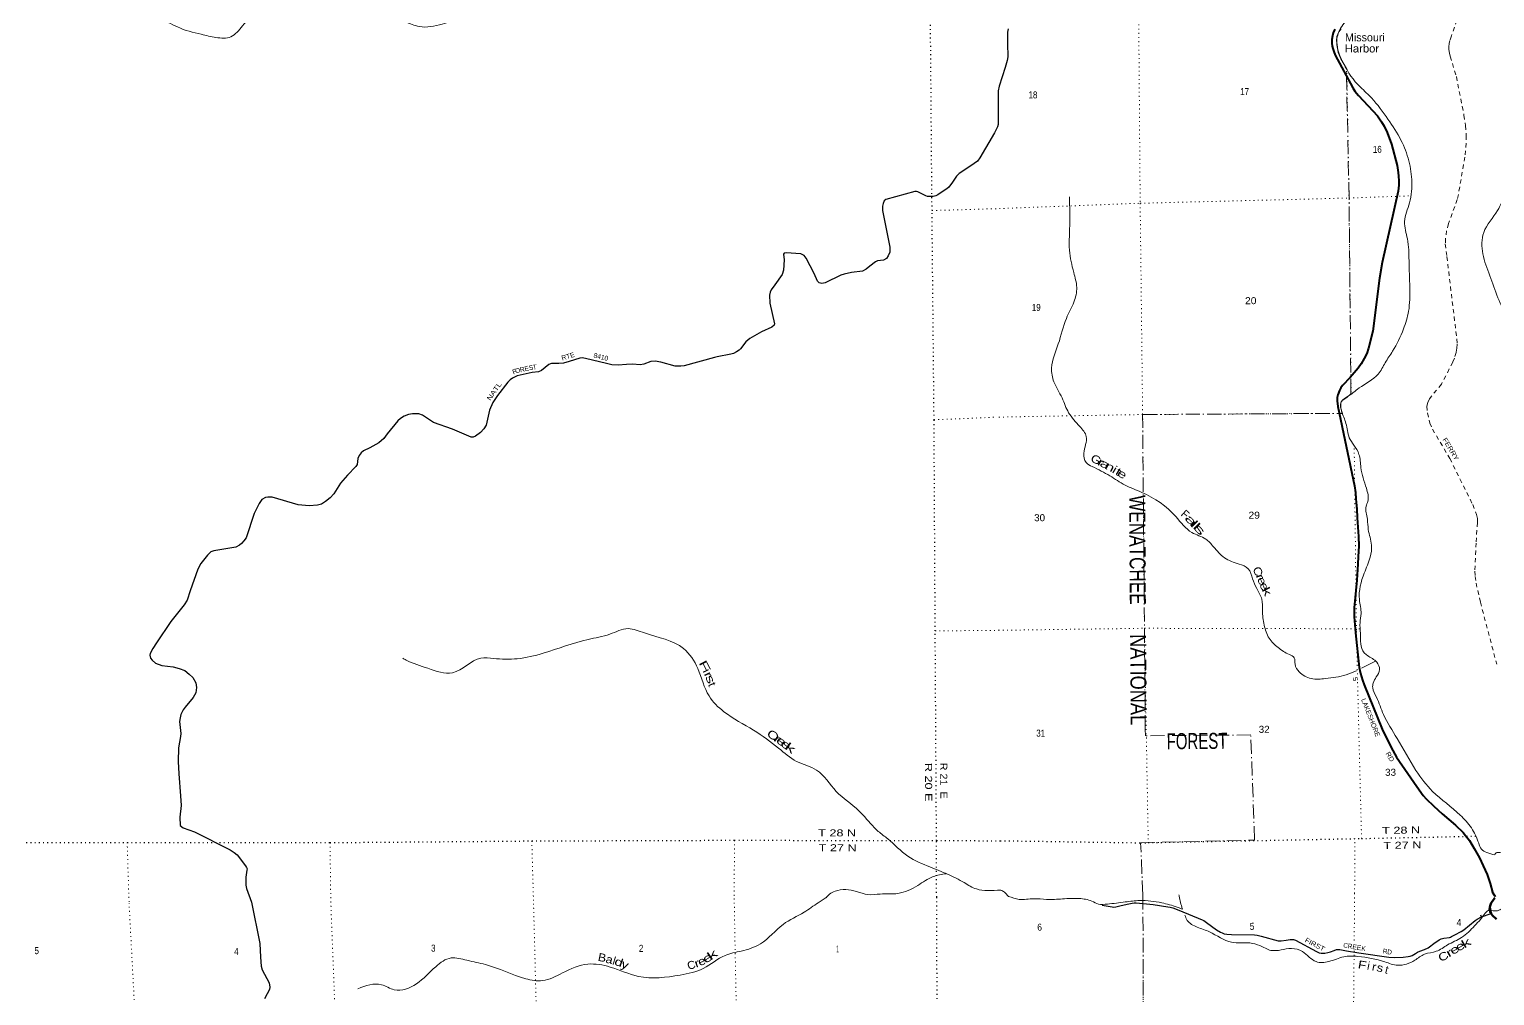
# Model space of a CAD drawing. Header units: feet. Extents: x -3 to 248627, y 0 to 184934.
# Drawn here: x 161057 to 197675, y 135942 to 160086 of the extents above; entities that cross this region are included whole.
import ezdxf
from ezdxf.enums import TextEntityAlignment as Align

# ---------------------------------------------------------------- set-up
doc = ezdxf.new("R2010")
doc.units = ezdxf.units.FT
doc.header["$LTSCALE"] = 70
for name, pattern in [('DOT_DASHED', [7.7, 5, -1.2, 0.3, -1.2]), ('DOTTED', [1.5, 0.3, -1.2]), ('SHORT_DASHED', [2.7, 1.5, -1.2])]:
    doc.linetypes.add(name, pattern=pattern)
for name, color, linetype, lineweight in [('23', 7, 'Continuous', 70), ('26', 7, 'Continuous', 40), ('27', 7, 'Continuous', 35), ('29', 7, 'Continuous', 25), ('30', 7, 'Continuous', 35), ('33', 7, 'SHORT_DASHED', 13), ('39', 7, 'Continuous', 13), ('44', 7, 'DOT_DASHED', 13), ('59', 7, 'Continuous', 13), ('6', 7, 'DOTTED', 25), ('7', 7, 'DOTTED', 13)]:
    doc.layers.add(name, color=color, linetype=linetype, lineweight=lineweight)
doc.layers.add('41', color=7, linetype='Continuous')

msp = doc.modelspace()

# ---------------------------------------------------------------- linework, layer by layer
at = {"layer": '23'}
msp.add_lwpolyline([(197720, 137852.26), (197614.62, 137954.71), (197602.38, 137970.58), (197587.37, 137994.15), (197574.9, 138019.16), (197565.12, 138045.34), (197558.12, 138072.4), (197553.99, 138100.04), (197552.78, 138127.96), (197554.48, 138155.85), (197559.1, 138183.41), (197566.57, 138210.34), (197576.81, 138236.35), (197589.72, 138261.13), (197619, 138306.95), (197675.35, 138387.8)], dxfattribs=at)
at = {"layer": '26'}
for points in [[(193680.73, 160087.84), (193641.69, 160001.72), (193618.96, 159926.68), (193605.33, 159831.17), (193606.34, 159741.15), (193612.14, 159662.9), (193628.05, 159603.77), (193653.05, 159528.73), (193691.02, 159442.93), (194132.32, 158620.97), (194183.7, 158542.95), (194273.35, 158431.62), (194744.75, 157922.06), (194846.17, 157775.48), (194909.96, 157666.22), (194989.34, 157504.88), (195097.4, 157218.94), (195236.53, 156686.98), (195263.19, 156512.28), (195274.56, 156414.49), (195282.51, 156301.93), (195280.24, 156195.05), (195260.92, 156044.1), (194862.81, 154260.24), (194800.52, 153865.19), (194625.78, 152540.99), (194519.2, 152119.7), (194475.74, 151988.2), (194416.65, 151863.13), (194339.38, 151724.42), (194259.59, 151619.72), (194062.33, 151383.79), (193869.07, 151186.16), (193832.59, 151130.9), (193796.23, 151062.68), (193755.32, 150953.53), (193741.69, 150887.58), (193739.41, 150803.45), (193752.46, 150662.08), (194172.34, 148678.4), (194198.24, 148512.01), (194206.43, 148357.77), (194226.57, 148104.92), (194236.72, 147879.21), (194275.14, 147415.71), (194281.42, 147168.47), (194267.26, 146911.86), (194257.26, 146722.41), (194229.2, 146321.34), (194160.97, 145628.01), (194160.97, 145406.12), (194199.45, 145009.33), (194285.96, 144139.51), (194318.61, 143991.65), (194367.77, 143821.15), (194415.37, 143711.58), (194860.79, 142603.44), (195088.19, 142145.21), (195224.54, 141904.17), (195501.55, 141495.43), (195726.79, 141165.12), (195890.42, 140946.82), (195964.94, 140860.91), (196154.04, 140673.94), (196358.57, 140487.47), (196698.18, 140198.36), (196883.55, 140016.75), (196943.94, 139942.58)], [(196943.94, 139942.58), (197047.18, 139816.64), (197163.55, 139622.29), (197292.62, 139389.13), (197383.52, 139184.47), (197490.01, 138965.5), (197564.59, 138747.89), (197617.87, 138526.27)], [(197697.1, 138411.11), (197678.49, 138437.8), (197617.87, 138526.27)]]:
    msp.add_lwpolyline(points, dxfattribs=at)
at = {"layer": '29'}
msp.add_line((197348.58, 137912.19), (197326.59, 137955.03), dxfattribs=at)
for points in [[(185514.98, 160096.13), (185499.13, 160014.96), (185503.76, 159732.01), (185508.86, 159398.54), (185493.23, 159307), (185441, 159134.43), (185292, 158667.54), (185271.62, 158553.01), (185265.53, 158342.64), (185270.24, 157709.71), (185251.89, 157646.92), (185178.02, 157497.87)], [(185178.02, 157497.87), (184806.63, 156873.41), (184748.04, 156795.21), (184586.56, 156675.46), (184295.4, 156481.58), (184229.68, 156417.63), (184130.45, 156270.14), (184034.35, 156144.16), (183985.36, 156103.98), (183893.52, 156043.28), (183757.46, 155949.04), (183713.47, 155926.48), (183644.03, 155908.87), (183534, 155904.71), (183503.02, 155911.41), (183461.7, 155925.76), (183262.07, 156024.44), (183226.45, 156030.94), (183186.74, 156030.53), (182463.02, 155836.64), (182419.08, 155801.31), (182393.53, 155737.62), (182375.57, 155665.25), (182380.59, 155558.51), (182420.39, 155354.25)], [(182420.39, 155354.25), (182558.29, 154646.5), (182560.48, 154519.68), (182521.57, 154427.01), (182473.46, 154356.42), (182400.09, 154315.57), (182250.48, 154301.99), (182206.08, 154278.07), (182058.56, 154168.47), (181967.67, 154089.75), (181875.08, 154044.55), (181600.95, 154010.55), (181418.37, 153970.02), (181333.03, 153942.39), (180945.73, 153748.72), (180863.64, 153736.01), (180798.37, 153749.62), (180754.86, 153795.87), (180669.99, 153982.23), (180471.42, 154369.11), (180417.67, 154435.33), (180334.6, 154478.83), (179966.02, 154500.52), (179922.76, 154489.75), (179904.11, 154471.95), (179921.02, 154325.22), (179906.44, 154065.26), (179871.17, 153956.8), (179684.46, 153704.12), (179596.44, 153575.47), (179569.25, 153518.33), (179553.84, 153447.8), (179563.06, 153246.72), (179682.32, 152728.56), (179667.14, 152691.12), (179612.74, 152645.63), (179353.14, 152525.22), (179063.45, 152361.87), (178958.13, 152281.22), (178827.06, 152099.32), (178796.96, 152068), (178731.7, 152024.46), (178655.56, 151986.36), (178589.56, 151969.01), (178245.53, 151904.36), (178175.43, 151886.11)], [(178175.43, 151886.11), (177420.99, 151676.16), (177341.84, 151669.04), (177198.01, 151673.44), (176836.63, 151768.27), (176697.66, 151798.61), (176588.89, 151787.72), (176409.41, 151716.98), (176322.38, 151706.51), (176134.07, 151719.34), (175977.92, 151712.27), (175771.79, 151692.79), (175615.38, 151706.09), (175479.18, 151735.1), (174951.87, 151863.91), (174875.73, 151874.8), (174811.57, 151867.43), (174547.72, 151789.24), (174402.57, 151741.47), (174289.74, 151733.22), (174108.89, 151736.03), (174078.97, 151727.87), (174043.59, 151709.46), (173858.24, 151563.4), (173777.13, 151529.22), (173626.28, 151509.56), (173249.59, 151425.82), (173181.6, 151398.62), (173130.52, 151369.48), (173072.83, 151330.59), (173012.99, 151268.13), (172756.68, 150934.53), (172640.46, 150759.16), (172558.64, 150569.14), (172474.76, 150198.48), (172412.04, 150100.66), (172331.71, 150012.47), (172210.81, 149921.07), (172145.55, 149893.86), (172096.13, 149894.24), (171634.38, 150092.31), (171154.76, 150264.12), (170883.79, 150446.24), (170793.03, 150478.95), (170632.83, 150479.89), (170530.28, 150462.57), (170426.95, 150419.03), (170334.49, 150359.16), (170269.43, 150306.5), (170001.05, 149982.89), (169915.72, 149866.65), (169790.63, 149752.37), (169570.66, 149628.02), (169404.49, 149556.45), (169349.12, 149505.86), (169301.16, 149436.72), (169263.89, 149360.47), (169252.21, 149213.59), (169217.03, 149161.02), (169006.06, 148948.42), (168831.06, 148746.11), (168668.44, 148483.54), (168577.82, 148383.66), (168455.36, 148287.01), (168354.84, 148225.84), (168256.95, 148198.62), (168049.5, 148181.73), (167777.02, 148206.06), (167125.72, 148394.54), (167016.94, 148399.98), (166958.94, 148387.68), (166864.66, 148334.68), (166797.63, 148239.77), (166678.99, 147989.57), (166474.37, 147384.77), (166418.69, 147303.39), (166358.87, 147240.8), (166309.92, 147194.55), (166219.49, 147147.74), (165668.17, 147053.05), (165597.46, 147026.93), (165507.81, 146949.9), (165347.29, 146742.85), (165265.62, 146600.31), (165080.64, 146060.01), (164999.22, 145825.84), (164930.59, 145705), (164590.67, 145290.39), (164233.86, 144759.12)], [(164233.86, 144759.12), (164140.15, 144619.59), (164080.1, 144492.51), (164067.11, 144446.12), (164085.53, 144372.78), (164127.92, 144323.83), (164210.62, 144253.05), (164371.03, 144188.67), (164655.58, 144154.35), (164797.99, 144119.73), (164940.47, 144063.72), (165053.61, 143978.23), (165141.77, 143888.06), (165222.2, 143760.54), (165237.34, 143645.31), (165222.2, 143510.2), (165154.75, 143395.34), (164950.27, 143151.03), (164902.31, 143083.89), (164841.5, 142965.99), (164825.19, 142884.36), (164811.97, 142789.62), (164841.81, 142490.12), (164836.06, 142416.33), (164785.86, 142137.74)], [(164785.86, 142137.74), (164773.92, 141791.69), (164789.79, 141484.05), (164831.87, 140936.15)], [(164831.87, 140936.15), (164850.62, 140691.94), (164816.34, 140400.05), (164823.57, 140196.94), (164902.01, 140139.13), (165186.99, 140034.42), (166078.78, 139583.76), (166173.97, 139521.1), (166251.74, 139458.19), (166457.62, 139188.01), (166483.97, 139145.59), (166497.57, 139111.57), (166496.33, 139077.64), (166469.34, 138904.48), (166464.94, 138798.65), (166470.37, 138706.13), (166485.08, 138616.94), (166607.76, 138274.79)], [(166607.76, 138274.79), (166814.73, 137241.37), (166837.35, 136907.56), (166849.19, 136678.27), (166878.03, 136583.84), (167049.66, 136260.36), (167065.41, 136155.81), (167058.02, 136095.29), (166999.44, 135988.76), (166932.72, 135859.16)], [(187865, 138203.95), (188117.3, 138161.01), (188157.77, 138157.25), (188209.53, 138161.01), (188343.17, 138191.15), (188532.35, 138238.24), (188616.1, 138255.19), (188662.22, 138258.96), (188719.63, 138258.95), (189141.26, 138221.28), (189508.31, 138164.78), (189562.89, 138153.48), (189628.78, 138134.64), (189781.23, 138078.14), (190368.5, 137837.05), (190407.11, 137816.33), (190473.91, 137769.24), (190722.37, 137588.42), (190825.91, 137528.15), (190867.32, 137509.31), (190918.13, 137490.48), (190982.14, 137477.29), (191098.82, 137467.88), (191671.04, 137460.34), (191740.7, 137452.81), (191836.68, 137430.21), (192260.21, 137315.31), (192311.01, 137309.66), (192337.39, 137309.66), (192461.59, 137324.73), (192565.14, 137345.45), (192612.17, 137347.33), (192646.08, 137341.68), (192694.99, 137324.73), (193222.03, 137045.97), (193291.7, 137012.07), (193334.99, 137000.77), (193380.14, 137000.76), (193430.99, 137006.42), (193506.28, 137019.6), (193568.37, 137038.44), (193666.27, 137074.22), (193722.74, 137093.06), (193771.65, 137098.71), (193807.44, 137096.82), (193974.94, 137061.04), (194276.1, 137008.3), (195029.01, 136902.82), (195179.63, 136893.4), (195387.63, 136902.81), (195514.68, 136923.54), (195558.91, 136932.95), (195608.75, 136948.03), (195657.74, 136970.62), (195693.1, 136994.45)], [(195693.1, 136994.45), (195749.97, 137027.13), (195805.49, 137051.61), (195918.43, 137096.82), (196016.31, 137138.25), (196045.49, 137158.97), (196151.83, 137243.73), (196287.36, 137337.91), (196337.24, 137364.28), (196400.29, 137379.35), (196547.11, 137398.18), (196568.76, 137405.72), (196598.88, 137418.9), (196678.87, 137462.22), (196836.98, 137541.33), (196900.99, 137582.76), (197190.86, 137818.2), (197239.79, 137850.23), (197348.58, 137912.19), (197588.16, 137992.91)]]:
    msp.add_lwpolyline(points, dxfattribs=at)
at = {"layer": '33'}
msp.add_lwpolyline([(197380.53, 162090.97), (196592.54, 159926.05), (196555.89, 159806.86), (196536.26, 159730.47), (196528.4, 159648.7), (196530.69, 159579.93), (196544.44, 159485.96), (196563.86, 159411.09), (196716.52, 158903.87), (196907.74, 157939.81), (196947.6, 157679.75), (196965.93, 157427.62), (196961.35, 157239.66), (196931.59, 156892.63), (196767.51, 155958.38), (196739.14, 155836.88), (196522.7, 155230.23), (196473.42, 155052.97), (196445.45, 154860.15), (196441.35, 154722.9), (196480.04, 154409.37), (196727.69, 152352.83), (196739.13, 152219.9), (196727.69, 152119.03), (196709.36, 152009.01), (196672.71, 151871.48), (196627.84, 151767.27), (196342.29, 151221.01), (196047.34, 150853.77), (196003.23, 150765.65), (195978.62, 150670.39), (195993.1, 150500.8), (196056.5, 150248.64), (196120.43, 150092.6), (196556.55, 149361.39), (197125.94, 148209.86), (197220.2, 147965.67), (197243.1, 147864.82), (197242.9, 147761.22), (197210.74, 147251.71), (197181.03, 146544.08), (197185.83, 146416.18), (197208.74, 146246.56), (197317.53, 145772.01), (197725.1, 144226.02)], dxfattribs=at)
at = {"layer": '39'}
for p, q in [((194697.13, 144302.82), (194349.23, 144123.11)), ((189868.37, 138115.44), (189874.25, 138101.49)), ((197438.19, 138001.97), (197488, 138056.95)), ((197323, 137844.95), (197438.19, 138001.97))]:
    msp.add_line(p, q, dxfattribs=at)
msp.add_lwpolyline([(197488, 138056.95), (197509.48, 138069.6), (197536.25, 138074.7), (197594.91, 138065.77), (197634.01, 138063.12)], dxfattribs=at)
for points in [[(199533.57, 173332.12), (199635.22, 173084.52), (199635.69, 172941.42), (199684.54, 172806.52), (199757.54, 172687.82), (199857.3, 172401.91), (199957.07, 172113.99), (200090.88, 171900.73), (200321.53, 171677.68), (200446.79, 171609.52), (200546.01, 171488.88), (200585.12, 171249.15), (200573.3, 171166.48), (200636.22, 171043.72), (200693.05, 170935.05), (200816.91, 170681.46), (201056.36, 170523.28), (201199.34, 170299.62), (201266.4, 170144.63), (201230.5, 170023.59), (201209.05, 169799.81), (201233.63, 169687.02), (201330.68, 169612.73), (201397.57, 169508.12), (201420.71, 169219.97), (201454.07, 168887.51), (201430.63, 168657.68), (201324.43, 168447.76), (201230.06, 168322.53), (201069.13, 168197.1), (201005.11, 168039.71), (200953.13, 167900.49), (200966.32, 167572), (200953.04, 167318.01), (200971.77, 167140.71), (201048.72, 167046.2), (201095.69, 166870.99), (201108.79, 166566.69), (201193.1, 166075.16), (201181.44, 165942.1), (201169.97, 165748.58), (201212.68, 165641.89), (201170.9, 165466.42), (201088.72, 165313), (201058.94, 165169.82), (201099.98, 164958.31), (201094.68, 164730.55), (201037.17, 164432.09), (201009.79, 164174.03), (200924.12, 163855.33), (200808.9, 163324.93), (200636.94, 162874.98), (200510.75, 162610.58), (200195.42, 162214.64), (200101.33, 162004.75), (200075.94, 161752.74), (200074.83, 161478.64), (200002.52, 161387.73), (199841.59, 161264.32), (199789.78, 161074.71), (199661.97, 160691.4), (199606.5, 160386.9), (199453.04, 159832.2), (199350.42, 159761.36), (199340.8, 159618.23), (199398.5, 159245.54), (199380.74, 159126.57), (199308.41, 159043.73), (199254.41, 158906.52), (199270.93, 158791.69), (199223.14, 158604.11), (199132.88, 158454.7), (199012.12, 158379.78), (198911.76, 158234.37), (198801.74, 157961.96), (198549.64, 157350.54), (198018.83, 156248.55), (197914.97, 155939.88), (197748.83, 155562.5), (197399.74, 155007.23), (197354.2, 154749.12), (197452.8, 154205.23), (197654.27, 153655.58), (197883.97, 153110.05), (198021.79, 152904.88), (198165.71, 152681.57), (198304.47, 152190.2), (198384.88, 151658.35), (198323.91, 151188.56), (198109.79, 150680.04), (198134.6, 150496.7)], [(174965.29, 168679.01), (175004.21, 168628.97), (175176.08, 167693.08), (175387.37, 166863.74), (175580.88, 166460.33), (175701.86, 166065.7), (175968.81, 165546.57), (176143.38, 164872.96), (176218.57, 164145.83), (175991.63, 163266.25), (175598.86, 162735.33), (175086.86, 162183.37), (174803.13, 161859.23), (174320.21, 161387.7), (173575.62, 160971.17), (173060.43, 160695.67), (172495.53, 160684.99), (172280.55, 160572.06), (171790.16, 160354.84), (171375.19, 160213.57), (170799.73, 160156.58), (170449.98, 160274.97), (169564.15, 160634.63), (168997.95, 160888.29), (168899.12, 160889.24), (168671.85, 160758.27), (168189.47, 160534.92), (167764.96, 160641.93), (167404.37, 160687.79), (166793.41, 160514.11), (166382.39, 160169.01), (166095.19, 159899.38), (165721.86, 159882.81), (165355.55, 159961.01), (164760.38, 160144.33), (164529.54, 160253.5), (164153.3, 160345.92), (163793.67, 160484.59), (163382.95, 160559.18), (163071.52, 160677.2), (162624.84, 161175.88), (162321.79, 161519.81), (161961.47, 161591.9), (161163.44, 161272.73), (160764.89, 160963.83), (160539.14, 160784.41), (160336.96, 160544.23), (160123.18, 160352.59), (159774.56, 159994.77), (159538.87, 159244.42), (159353.49, 158677.19), (158970.35, 158297.52), (158709.31, 158217.31), (158450.52, 158159.28), (157973.64, 157687.69), (157672.13, 157204.32), (157728.43, 156991.91), (157764.15, 156739.34), (157751.68, 156313.71), (157691.51, 155761.42), (157546.93, 155433.92), (157188.03, 154862.32), (157146.55, 154166.58), (157073.01, 153687.06), (157061.49, 152962.79), (157208.83, 152386.29), (157469.77, 152066.98)], [(195715.04, 167449.96), (195773.99, 167309.05), (195842.94, 167194.36), (195823.12, 167087.49), (195805.28, 166994.72), (195874.07, 166928.41), (195940.97, 166821.78), (195892.97, 166700.72), (195895.93, 166414.53), (195941.28, 166118.38), (196028.87, 165852.59), (195956.96, 165642.77), (195776.55, 165309.7), (195694.55, 165099.85), (195542.25, 164805.15), (195186.52, 164429.24), (194983.37, 164265.39), (194927.35, 164128.18), (194877.1, 164075.63), (194786.5, 164031.03), (194728.59, 163855.51), (194743.48, 163621.76), (195011.46, 163086.42), (195074.25, 163001.95), (195022.89, 162677.31), (194866.51, 162396.7), (194619.48, 162081.57), (194346.38, 161724.04), (194272.82, 161401.35), (194302.45, 160980.2), (194214.96, 160601.04), (194020.13, 160358.61), (193777.23, 160017.29), (193729.88, 159696.69), (193858.21, 159310.09), (194251.45, 158708.61), (194538.74, 158433.32), (194961.99, 157904.47), (195300.53, 157377.4), (195511.96, 156866.08), (195602.45, 156334.26), (195545.9, 155747.59), (195470.01, 155519.62), (195422.39, 155283.67), (195494.41, 154848.53), (195534.52, 154304.47), (195552.88, 153631.35), (195522.55, 153040.73), (195396.95, 152600.99), (195124.5, 152043.93), (194939.9, 151757.19), (194761.36, 151468.46), (194288.56, 151124.46), (193984.76, 150899.86), (193854.01, 150798.71), (193846.74, 150556.83), (193958.71, 150238.71), (194042.57, 149882.21), (194154.1, 149699.12), (194283.94, 149465.71), (194331.41, 149137.32), (194468.25, 148617.72), (194503.61, 148291.32), (194459.64, 148170.26), (194492.98, 147843.85), (194516.01, 147589.97), (194597.97, 147197.18), (194562.67, 146894.76), (194414.73, 146499.3), (194293.89, 145837.87), (194335.38, 145487.3), (194309.9, 145261.49), (194318.86, 144993.46), (194413.22, 144510.01), (194496.15, 144437.7), (194728.61, 144275.12), (194797.8, 144087.88), (194715.72, 143904.23), (194641.6, 143752.85), (194625.85, 143635.91), (194719.41, 143396.34), (194896.28, 142967.56), (195237.07, 142369.95), (195707.61, 141567.13), (196124.78, 141046.33), (196814.46, 140451.75), (197093.83, 140132.1), (197274.57, 139753.71), (197343.64, 139602.75), (197477.02, 139520.5), (197674.87, 139458.6)], [(194221.28, 144059.08), (193963.29, 143956.47), (193445.28, 143864.27), (193090.33, 143865.26), (192789.28, 144031.67), (192685.8, 144220.82), (192667.11, 144384.02), (192545.85, 144462.27), (192260.9, 144638.81), (192038.29, 144869.95), (191916.2, 145200.13), (191870.6, 145570.85), (191855.58, 145844.91), (191727.64, 146114.61), (191623.98, 146358.18), (191514.25, 146607.79), (191285.97, 146724.02), (190922.42, 146884.21), (190647.24, 147157.51), (190455.01, 147350.44), (190109.61, 147512.7), (189708.97, 147910.6), (188857.91, 148516.81), (188439.84, 148699), (188057.91, 148929.68), (187617.49, 149162.2), (187463.87, 149264.54), (187408.66, 149494.14), (187469.81, 149909.51), (187307.63, 150165.01), (187028.19, 150506.83), (186863.61, 150875.18), (186660.61, 151277.69), (186600.99, 151622.17), (186770.43, 152225.29), (186972.01, 152864.78), (187160.25, 153270.43), (187229.63, 153637.45), (187155.79, 154010.1), (187051.11, 154564.06), (187058.85, 155275.54), (187053.43, 155694.75), (187046.7, 155902.32)], [(170391.24, 144371.6), (170472.74, 144326.19), (171019.27, 144121.15), (171633.32, 144008.27), (172341.08, 144374.72), (172659.71, 144367.61), (173250.64, 144359.88), (173899.57, 144498.89), (175020.59, 144841.16), (175562.56, 144975.15), (176019.84, 145111.98), (176428.21, 145005.12), (177404.5, 144616.35), (177762.38, 144112.48), (178041.75, 143429.78), (178414.89, 143036.74), (179156.43, 142573.56), (179781.14, 142125.63), (180231.59, 141796.41), (180727.55, 141577.73), (181222.3, 141046.31), (181784.11, 140562.66), (182173.09, 140141.22), (182272.98, 140047.44), (182507.06, 139861.56), (183010.88, 139426.9), (183562.82, 139159.26), (184004.68, 138975.4), (184420.05, 138765.57), (184723, 138607.28), (185004.88, 138571.43), (185335.66, 138580.93)], [(197674.87, 139458.6), (197708.99, 139509.08), (197801.72, 139519.43), (197932.99, 139465.39), (197983.63, 139399.03), (198088.17, 139500.11), (198189.22, 139435.9), (198338.55, 139408.12), (198520.74, 139203.07), (198737.08, 139038.43), (198808.35, 138993.27)], [(183964.49, 138989.91), (183643.03, 138918.36), (183261.53, 138698.08), (182761.21, 138495.08), (182321.34, 138481.17), (182012.58, 138468.01), (181728.97, 138545.41), (181192.5, 138552.62), (181054.55, 138477.27), (180967.56, 138387.15)], [(185526.33, 138423.1), (185456.4, 138492.02), (185424.02, 138526.19), (185335.66, 138580.93)], [(185526.33, 138423.1), (185788.68, 138347.97), (186159.26, 138364.18), (186476.27, 138348.08), (186875.01, 138359.18), (187295.97, 138369.43), (187605.37, 138303.11), (187773.05, 138232.08), (187995.43, 138229.68), (188444.02, 138283.33), (188804.88, 138319.94), (189355.73, 138260.59), (189737.09, 138154.6), (189874.25, 138101.49)], [(189784.76, 138458.81), (189790.26, 138427.66), (189868.92, 138113.39)], [(169263.2, 136114.62), (169858.48, 136215.37), (170176.66, 136089.11), (170731.76, 136236.41), (171213.26, 136666.48), (171597.2, 136885.03), (171994.27, 136825.07), (172455.71, 136720.49), (173464.8, 136365.73), (173880.06, 136317.82), (174382.89, 136511.72), (175014.88, 136729.37), (175573.24, 136656.72), (176280.26, 136424.13), (177320.97, 136456.68), (177898.32, 136622.06), (178441.96, 136946.97), (178847.7, 137056.48), (179328.3, 137236.34), (179894.69, 137722.6), (180418.09, 138027.41), (180771.84, 138264.23), (180972.47, 138392.23)], [(197634.01, 138063.12), (197717, 138058.95), (197830, 138104.95)], [(189935, 137957.27), (189992, 137821.95), (190243, 137653.95), (190549, 137535.95), (191101, 137278.95), (191557, 137258.95), (191806, 137191.95), (192082, 137073.95), (192600, 137119.95), (192871, 137042.95), (193210, 136792.95), (193530, 136794.95), (193902, 136912.95), (194259, 136921.95), (194928, 136785.95), (195256, 136701.95), (195680, 136827.95), (195922, 136978.95), (196216, 137050.95), (196496, 137209.95), (196849, 137395.95), (197173, 137686.95), (197323, 137844.95)]]:
    msp.add_spline(points, degree=3, dxfattribs=at)
at = {"layer": '44'}
for points in [[(188883.99, 138451.11), (188828.3, 139761.47), (191675, 139827.71), (191578.75, 142455.93), (188945.47, 142434.67), (188944.37, 142597.96), (188877.72, 150461.8), (193868.59, 150491.27), (193823.53, 150645.01), (193821.22, 150722.46), (193840.86, 150780.26), (193866.28, 150808), (193880.14, 150823.03), (193983.61, 150890.94), (194083.78, 150976.35), (194035.48, 155890.58), (193968.88, 159105.07), (193832.61, 159348.73), (193767.09, 159503.49), (193735.57, 159696.8), (193721.62, 159806.1), (193733.17, 159906.65), (193782.85, 160021.08), (193837.65, 160096.72)], [(188883.99, 138451.11), (188898, 134946.95)]]:
    msp.add_lwpolyline(points, dxfattribs=at)
at = {"layer": '59'}
for p, q in [((197528.24, 138116.94), (197577.73, 138129.67)), ((197548.33, 138018.85), (197597.02, 138031.38))]:
    msp.add_line(p, q, dxfattribs=at)
for points in [[(197548.33, 138018.85), (197541.24, 138037.81), (197533.59, 138067.41), (197529.07, 138097.64), (197528.24, 138116.94)], [(197586.41, 138036.91), (197581.36, 138050.46), (197574.8, 138075.79), (197570.94, 138101.67), (197570.17, 138119.46), (197536.51, 138110.8)], [(197536.51, 138110.8), (197537.04, 138098.41), (197541.44, 138069.01), (197548.88, 138040.22), (197553.3, 138028.39), (197586.41, 138036.91)], [(197597.02, 138031.38), (197589, 138052.87), (197582.65, 138077.39), (197578.91, 138102.44), (197577.73, 138129.67)]]:
    msp.add_lwpolyline(points, dxfattribs=at)
at = {"layer": '6'}
for points in [[(183730.92, 138408.36), (183726.93, 139815.47), (183694.34, 145053.95), (183666.15, 150328.71), (183615.28, 155555.26), (183570.38, 160969.4), (183525.45, 166381.53), (183500.63, 170029.93)], [(185323.96, 139814.2), (188828.3, 139761.47), (189017.86, 139766.05), (194347.86, 139868.17), (197193.36, 139927.8)], [(155327.35, 139779.74), (158462.04, 139756.98), (163502.96, 139772.83), (168571.89, 139766.21), (173615.09, 139808.27), (178678.22, 139825.92), (183726.93, 139815.47), (185323.96, 139814.2)], [(183459, 92501.81), (183504.8, 96332.22), (183523.6, 97084.8), (183555.47, 101743.89), (183600, 102698.08), (183662.32, 107189.51), (183680.49, 108331.52), (183697.83, 112647.56), (183713.57, 113672.56), (183713.16, 118101.66), (183716.44, 119025.81), (183726.48, 123557.78), (183725.1, 124306.39), (183741.69, 128979.59), (183749.97, 129609.12), (183742.75, 134391.36), (183746.63, 134915.98), (183730.92, 138408.36)]]:
    msp.add_lwpolyline(points, dxfattribs=at)
at = {"layer": '7'}
for p, q in [((183615.26, 155557.97), (185193.66, 155603.16)), ((183666.15, 150328.71), (185236.63, 150396.42)), ((183694.34, 145053.95), (185280.58, 145070.14)), ((194347.86, 139868.17), (194248.13, 143806.61)), ((163502.96, 139772.83), (163550.37, 138252.31)), ((168571.89, 139766.21), (168591.62, 138289.59)), ((173615.09, 139808.27), (173655, 138328.17)), ((178678.22, 139825.92), (178670.83, 138367.52)), ((188828.3, 139761.47), (188883.99, 138451.11)), ((194174.99, 138496.24), (194182.52, 139865)), ((194174.99, 138496.24), (194163.92, 137278.96))]:
    msp.add_line(p, q, dxfattribs=at)
for points in [[(188645.6, 170091.91), (188714.43, 166343.32), (188774.25, 161046.81), (188815.95, 155740.17), (188877.72, 150461.8), (188922.51, 145120.26), (189017.86, 139766.05)], [(193979.47, 159100.59), (194034.93, 155870.18), (194087.01, 150975.48)], [(185193.66, 155603.16), (188815.95, 155740.17), (194034.93, 155870.18), (195581.38, 155925.52)], [(193869, 150490.16), (188877.72, 150461.8), (185236.63, 150396.42)], [(194244.41, 143972.99), (194219.76, 145075.8), (194164.3, 149664.89)], [(185280.58, 145070.14), (188927.6, 145120.92), (194312.17, 145108.43)], [(188818.68, 99842.36), (188989, 102640.95), (189101, 108345.95), (189039, 113653.95), (188991, 118965.95), (188943, 124291.95), (188899.79, 129684.28), (188898, 134946.95), (188883.99, 138451.11)], [(164289.93, 117368.59), (164268.1, 117980.48), (164087.77, 123423.18), (163913.47, 128859.8), (163761.24, 134264.06), (163550.37, 138252.31)], [(168591.62, 138289.59), (168742.54, 134308.54), (168856.33, 128868.11), (168965.48, 123434.8), (169115.18, 118006.39), (169244.79, 112549.72), (169325.64, 107118.41), (169058.4, 101831), (168809.71, 98176.87)], [(174048.84, 115047.11), (174002.71, 118035.98), (173927.35, 123455.08), (173859.79, 128904.44), (173760.09, 134334.74), (173655, 138328.17)], [(178670.83, 138367.52), (178747.32, 134344.91), (178802.69, 128922.84), (178827.85, 123510.97), (178852.86, 118060.77), (178877.89, 112612.58), (178896.89, 107170.47), (178744.64, 101775.39), (178561.97, 96334), (178432.17, 92461.39)], [(194161.97, 137064.45), (194142.21, 134892.62), (194218, 129657.95), (194269, 124304.95), (194331, 118987.95), (194366, 113695.95), (194398, 108378.95), (194328, 102643.95), (193673, 96856.95), (193516.97, 92586.05)]]:
    msp.add_lwpolyline(points, dxfattribs=at)

# ---------------------------------------------------------------- texts
at = {"layer": '27'}
for s, rotation, p in [('S', 284.68, (194123.34, 143893.15)), ('LAKESHORE', 291.398, (194336, 143339.75))]:
    msp.add_text(s, height=120, rotation=rotation, dxfattribs=at).set_placement(p)
at = {"layer": '27', "width": 1.1}
msp.add_text('RD', height=120, rotation=300.126, dxfattribs=at).set_placement((194944.11, 141991.71))
at = {"layer": '30'}
for s, rotation, width, p in [('RTE', 16.507, 1.05, (174535.84, 151859.02)), ('F', 20.322, 1.15, (173204.98, 151481.37)), ('O', 12.533, 0.85, (173274.47, 151503.06)), ('R', 12.533, 0.85, (173387.97, 151528.29)), ('E', 12.533, 0.95, (173499.17, 151553.01)), ('S', 12.533, 0.95, (173605.29, 151576.6)), ('NATL', 54.967, 1.25, (172723.46, 151008.48)), ('C', 350.067, 0.8, (193940.72, 137139.67)), ('R', 350.067, 0.8, (194051.29, 137119.94)), ('E', 350.067, 0.9, (194165.6, 137100.29)), ('E', 352.025, 0.85, (194276.91, 137081.73)), ('K', 352.025, 0.8, (194390.15, 137060.73)), ('R', 352.025, 0.8, (194929.12, 136991.54)), ('D', 352.025, 0.8, (195040.31, 136973.57))]:
    msp.add_text(s, height=120, rotation=rotation, dxfattribs=dict(at, width=width)).set_placement(p, align=Align.CENTER)
for s, rotation, p in [('8410', 346.273, (175327.75, 151844.15)), ('T', 7.425, (173694.46, 151587.13))]:
    msp.add_text(s, height=120, rotation=rotation, dxfattribs=at).set_placement(p, align=Align.CENTER)
at = {"layer": '30', "width": 1.15}
msp.add_text('FIRST', height=120, rotation=332.125, dxfattribs=at).set_placement((192918.97, 137293.02))
at = {"layer": '33', "width": 1.15}
msp.add_text('FERRY', height=120, rotation=300.813, dxfattribs=at).set_placement((196526.12, 149568.57), align=Align.CENTER)
at = {"layer": '41', "width": 1.05}
msp.add_text('Harbor', height=200, dxfattribs=at).set_placement((193928.75, 159507.48))
at = {"layer": '41'}
msp.add_text('Missouri', height=200, dxfattribs=at).set_placement((193933.4, 159784.97))
for s, rotation, width, p in [('G', 332.587, 1.2, (187666.56, 149249.39)), ('r', 332.392, 1.55, (187789.63, 149183.6)), ('a', 332.392, 1.5, (187889.11, 149134.47)), ('n', 331.944, 1.55, (188014.91, 149067.95)), ('i', 328.923, 1.35, (188129.64, 148998.95)), ('t', 328.923, 1.45, (188220.47, 148949.78)), ('e', 328.923, 1.5, (188316.79, 148892.2)), ('a', 312.52, 2.05, (190012.63, 147750.13)), ('l', 314.52, 1.8, (190097.83, 147660.14)), ('l', 314.968, 1.85, (190159.51, 147596.7)), ('s', 313.328, 2.25, (190225.86, 147526.68)), ('C', 293.372, 1.2, (191665.14, 146505.48)), ('r', 291.337, 1.4, (191722.78, 146379.33)), ('e', 293.047, 1.3, (191770.71, 146267.24)), ('e', 293.061, 1.3, (191827.16, 146131.65)), ('k', 296.512, 1.55, (191893.04, 145995.55)), ('F', 297.322, 1.7, (177842.27, 144136.02)), ('i', 295.457, 1.15, (177894.08, 144021.93)), ('r', 294.502, 1.5, (177938.78, 143924.08)), ('s', 293.632, 1.55, (177984.46, 143810.74)), ('t', 292.632, 1.15, (178027.39, 143680.8)), ('C', 324.297, 1.45, (179576, 142371.58)), ('r', 324.297, 1.85, (179698.75, 142283.36)), ('e', 324.297, 1.65, (179796.39, 142214.08)), ('e', 323.871, 1.7, (179904.76, 142133.01)), ('k', 323.871, 1.9, (180014.13, 142050.94)), ('k', 30.745, 1.7, (197009.95, 137175.81)), ('B', 348.962, 1.15, (175353.68, 136796.34)), ('e', 32.247, 1.55, (178052.94, 136800.52)), ('k', 35.191, 1.85, (178178.2, 136885.9)), ('C', 27.913, 1.3, (196436.4, 136835.92)), ('r', 29.584, 1.65, (196588.44, 136929.11)), ('e', 28.346, 1.45, (196714.04, 137005.86)), ('e', 28.797, 1.45, (196855.54, 137090.1)), ('a', 345.509, 1.15, (175529.12, 136750.75)), ('d', 340.439, 1.4, (175755.77, 136687.8)), ('y', 338.901, 1.3, (175908.35, 136627.52)), ('C', 16.778, 1.05, (177628.8, 136612.23)), ('r', 20.694, 1.35, (177774.18, 136660.68)), ('e', 22.694, 1.25, (177896.8, 136712.29)), ('F', 350.314, 1.3, (194350.14, 136612.38)), ('r', 348.197, 1.1, (194643.53, 136567.73)), ('s', 347.491, 1.2, (194788.15, 136542.33))]:
    msp.add_text(s, height=200, rotation=rotation, dxfattribs=dict(at, width=width)).set_placement(p, align=Align.CENTER)
for s, rotation, p in [('F', 318.441, (189876.4, 147897.21)), ('l', 342.45, (175643.87, 136718.53)), ('i', 349.216, (194505.11, 136592.47)), ('t', 345.026, (194953.29, 136495.1))]:
    msp.add_text(s, height=200, rotation=rotation, dxfattribs=at).set_placement(p, align=Align.CENTER)
at = {"layer": '44'}
for s, rotation, width, p in [('WENATCHEE', 270.356, 0.8, (188541.34, 148444.15)), ('NATIONAL', 270.356, 0.85, (188564.44, 144973.58)), ('FOREST', 0.463, 0.7, (189478.86, 142097.72))]:
    msp.add_text(s, height=400, rotation=rotation, dxfattribs=dict(at, width=width)).set_placement(p)
at = {"layer": '6'}
for s, rotation, width, p in [('R 20 E', 270.356, 1.35, (183439.83, 141759.31)), ('R 21  E', 270.356, 1.15, (183820.18, 141761.64)), ('T 28 N', 359.881, 1.35, (180769.51, 139922.26)), ('T 28 N', 1.201, 1.35, (194865.1, 139979.03)), ('T 27 N', 359.881, 1.35, (180782.01, 139551.25)), ('T 27 N', 1.201, 1.35, (194896.05, 139604.89))]:
    msp.add_text(s, height=175, rotation=rotation, dxfattribs=dict(at, width=width)).set_placement(p)
at = {"layer": '7'}
for s, width, p in [('17', 0.85, (191315.9, 158442.11)), ('18', 0.85, (186026.17, 158360.26)), ('16', 0.85, (194630.44, 156999.51)), ('19', 0.85, (186108.22, 153049.71)), ('20', 1.1, (191435.98, 153218.33)), ('30', 1.05, (186165.88, 147795.52)), ('29', 1.1, (191522.22, 147859.42)), ('31', 0.85, (186219.93, 142414.34)), ('32', 1.05, (191778.15, 142508.85)), ('33', 1.05, (194936.2, 141435.59)), ('5', 0.85, (161187.34, 136979.16)), ('4', 0.85, (166176.49, 136957.79)), ('3', 0.85, (171097.39, 137042.26)), ('2', 0.85, (176289.67, 137036.62)), ('1', 0.4, (181221.18, 137021.64))]:
    msp.add_text(s, height=175, dxfattribs=dict(at, width=width)).set_placement(p)
at = {"layer": '7', "width": 0.9}
for s, p in [('6', (186246, 137564.95)), ('5', (191553, 137585.95)), ('4', (196724, 137681.95))]:
    msp.add_text(s, height=175, rotation=0.77, dxfattribs=at).set_placement(p)

doc.saveas('drawing.dxf')
